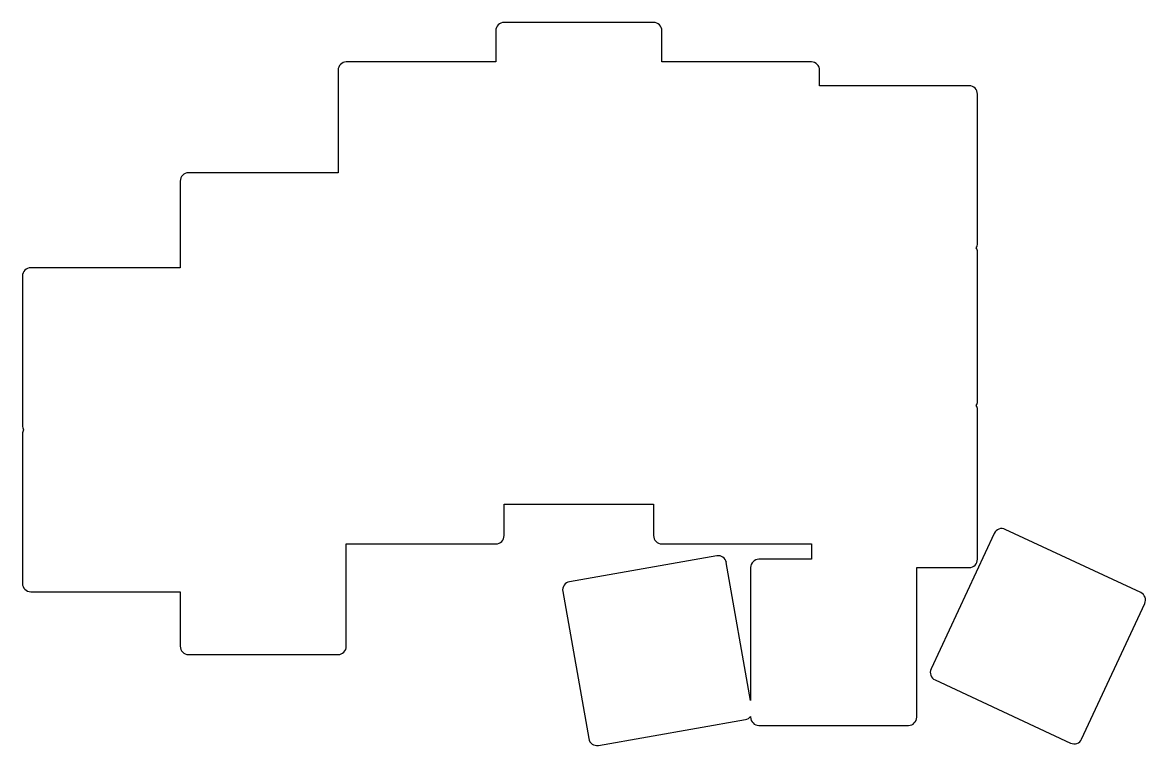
# Model space of a CAD drawing. Header units: millimetres. Extents: x 140 to 275, y -180 to -92.
import ezdxf

# ---------------------------------------------------------------- set-up
doc = ezdxf.new("R2010")
doc.units = ezdxf.units.MM

msp = doc.modelspace()

# ---------------------------------------------------------------- linework, layer by layer
for p, q in [((216, -92.47), (198, -92.47)), ((197, -93.47), (197, -97.23)), ((217, -97.23), (217, -93.47)), ((197, -97.23), (179, -97.23)), ((235, -97.23), (217, -97.23)), ((178, -98.23), (178, -110.57)), ((236, -100.09), (236, -98.23)), ((254, -100.09), (236, -100.09)), ((255, -119.09), (255, -101.09)), ((178, -110.57), (160, -110.57)), ((159, -111.57), (159, -122)), ((255, -138.09), (255, -120.09)), ((140, -123), (140, -141)), ((159, -122), (141, -122)), ((255, -157.09), (255, -139.09)), ((140, -142), (140, -160)), ((198, -154.24), (198, -150.47)), ((198, -150.47), (216, -150.47)), ((216, -150.47), (216, -154.24)), ((257.02, -153.98), (249.42, -170.29)), ((274.66, -161.1), (258.35, -153.5)), ((179, -167.57), (179, -155.24)), ((179, -155.24), (197, -155.24)), ((217, -155.24), (235, -155.24)), ((235, -155.24), (235, -157.09)), ((223.6, -156.68), (205.88, -159.81)), ((227.69, -174.09), (224.76, -157.5)), ((227.69, -158.1), (227.69, -174.09)), ((235, -157.1), (228.69, -157.1)), ((247.69, -158.09), (254, -158.09)), ((247.69, -176.1), (247.69, -158.1)), ((141, -161), (159, -161)), ((159, -161), (159, -167.57)), ((205.06, -160.97), (208.19, -178.69)), ((267.54, -178.75), (275.15, -162.43)), ((160, -168.57), (178, -168.57)), ((249.9, -171.62), (266.21, -179.23)), ((209.35, -179.51), (227.07, -176.38)), ((227.69, -176.01), (227.69, -176.1)), ((228.69, -177.1), (246.69, -177.1))]:
    msp.add_line(p, q)
for centre, start, end in [((198, -93.47), 90, 180), ((216, -93.47), 0, 90), ((179, -98.23), 90, 180), ((235, -98.23), 0, 90), ((254, -101.09), 0, 90), ((160, -111.57), 90, 180), ((254, -119.09), 330, 360), ((254, -120.09), 0, 30), ((141, -123), 90, 180), ((254, -138.09), 330, 360), ((254, -139.09), 0, 30), ((141, -141), 180, 210), ((141, -142), 150, 180), ((257.93, -154.4), 65, 155), ((197, -154.24), 270, 360), ((217, -154.24), 180, 270), ((223.78, -157.67), 10, 100), ((228.69, -158.1), 90, 180), ((236, -157.09), 180, 180.1825), ((246.69, -158.1), 0, 0.1825), ((254, -157.09), 270, 360), ((141, -160), 180, 270), ((206.05, -160.79), 100, 190), ((274.24, -162.01), 335, 65), ((160, -167.57), 180, 270), ((178, -167.57), 270, 360), ((250.32, -170.72), 155, 245), ((226.9, -175.4), 280, 321.7432), ((228.69, -176.1), 180, 270), ((246.69, -176.1), 270, 360), ((209.17, -178.52), 190, 280), ((266.64, -178.32), 245, 335)]:
    msp.add_arc(centre, 1, start, end)

doc.saveas('drawing.dxf')
